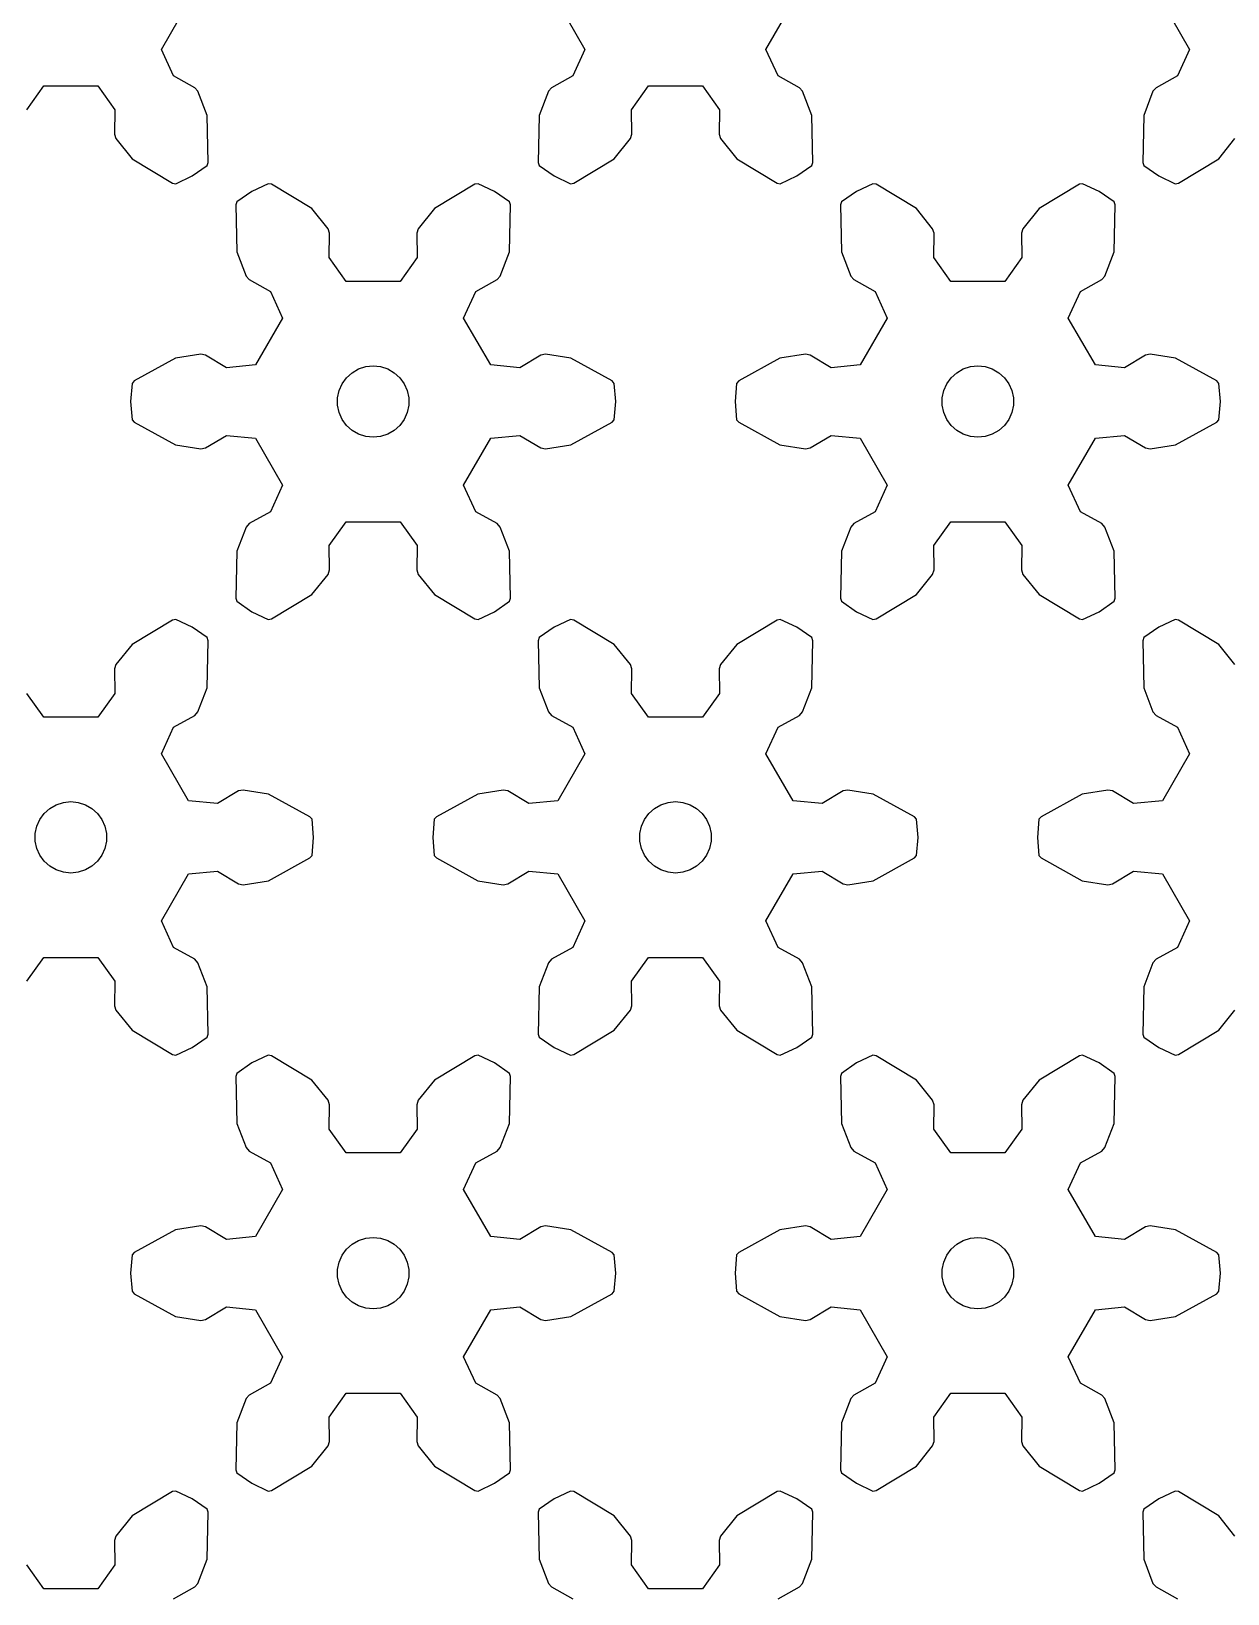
# Model space of a CAD drawing. Extents: x 0 to 198, y 0 to 238.
# Drawn here: x 97.3 to 147.5, y 105.4 to 171 of the extents above; entities that cross this region are included whole.
import ezdxf

# ---------------------------------------------------------------- set-up
doc = ezdxf.new("R2010")
doc.units = 0

msp = doc.modelspace()

# ---------------------------------------------------------------- linework, layer by layer
for p, q in [((102.785, 170.235), (103.924, 172.207)), ((119.423, 172.207), (120.561, 170.235)), ((128.157, 170.235), (129.296, 172.207)), ((144.794, 172.207), (145.933, 170.235)), ((103.293, 169.119), (102.785, 170.235)), ((120.561, 170.235), (120.054, 169.119)), ((128.665, 169.119), (128.157, 170.235)), ((145.933, 170.235), (145.425, 169.119)), ((97.136, 167.702), (97.849, 168.699)), ((97.849, 168.699), (100.126, 168.699)), ((100.126, 168.699), (100.838, 167.702)), ((104.192, 168.623), (103.293, 169.119)), ((104.321, 168.476), (104.192, 168.623)), ((119.154, 168.623), (119.026, 168.476)), ((120.054, 169.119), (119.154, 168.623)), ((122.508, 167.702), (123.221, 168.699)), ((123.221, 168.699), (125.498, 168.699)), ((125.498, 168.699), (126.21, 167.702)), ((129.564, 168.623), (128.665, 169.119)), ((129.693, 168.476), (129.564, 168.623)), ((144.526, 168.623), (144.397, 168.476)), ((145.425, 169.119), (144.526, 168.623)), ((104.712, 167.463), (104.321, 168.476)), ((119.026, 168.476), (118.634, 167.463)), ((130.084, 167.463), (129.693, 168.476)), ((144.397, 168.476), (144.006, 167.463)), ((100.838, 167.702), (100.818, 166.675)), ((104.751, 165.488), (104.712, 167.463)), ((118.634, 167.463), (118.596, 165.488)), ((122.528, 166.675), (122.508, 167.702)), ((126.21, 167.702), (126.19, 166.675)), ((130.122, 165.488), (130.084, 167.463)), ((144.006, 167.463), (143.968, 165.488)), ((100.818, 166.675), (100.882, 166.49)), ((122.465, 166.49), (122.528, 166.675)), ((126.19, 166.675), (126.253, 166.49)), ((100.882, 166.49), (101.563, 165.645)), ((121.784, 165.645), (122.465, 166.49)), ((126.253, 166.49), (126.935, 165.645)), ((147.155, 165.645), (147.837, 166.49)), ((101.563, 165.645), (103.254, 164.624)), ((104.08, 164.921), (104.706, 165.359)), ((104.706, 165.359), (104.751, 165.488)), ((118.596, 165.488), (118.64, 165.359)), ((118.64, 165.359), (119.266, 164.921)), ((120.093, 164.624), (121.784, 165.645)), ((126.935, 165.645), (128.626, 164.624)), ((129.452, 164.921), (130.078, 165.359)), ((130.078, 165.359), (130.122, 165.488)), ((143.968, 165.488), (144.012, 165.359)), ((144.012, 165.359), (144.638, 164.921)), ((145.464, 164.624), (147.155, 165.645)), ((103.254, 164.624), (103.387, 164.598)), ((103.387, 164.598), (104.08, 164.921)), ((107.273, 164.598), (106.58, 164.275)), ((107.407, 164.572), (107.273, 164.598)), ((116.073, 164.598), (115.94, 164.572)), ((116.766, 164.275), (116.073, 164.598)), ((119.266, 164.921), (119.959, 164.598)), ((119.959, 164.598), (120.093, 164.624)), ((128.626, 164.624), (128.759, 164.598)), ((128.759, 164.598), (129.452, 164.921)), ((132.645, 164.598), (131.952, 164.275)), ((132.779, 164.572), (132.645, 164.598)), ((141.445, 164.598), (141.312, 164.572)), ((142.138, 164.275), (141.445, 164.598)), ((144.638, 164.921), (145.331, 164.598)), ((145.331, 164.598), (145.464, 164.624)), ((106.58, 164.275), (105.954, 163.836)), ((109.098, 163.551), (107.407, 164.572)), ((115.94, 164.572), (114.249, 163.551)), ((117.392, 163.836), (116.766, 164.275)), ((131.952, 164.275), (131.326, 163.836)), ((134.47, 163.551), (132.779, 164.572)), ((141.312, 164.572), (139.621, 163.551)), ((142.764, 163.836), (142.138, 164.275)), ((105.954, 163.836), (105.91, 163.708)), ((105.91, 163.708), (105.949, 161.733)), ((109.779, 162.706), (109.098, 163.551)), ((114.249, 163.551), (113.567, 162.706)), ((117.436, 163.708), (117.392, 163.836)), ((117.398, 161.733), (117.436, 163.708)), ((131.326, 163.836), (131.282, 163.708)), ((131.282, 163.708), (131.32, 161.733)), ((135.151, 162.706), (134.47, 163.551)), ((139.621, 163.551), (138.939, 162.706)), ((142.808, 163.708), (142.764, 163.836)), ((142.77, 161.733), (142.808, 163.708)), ((109.842, 162.521), (109.779, 162.706)), ((113.567, 162.706), (113.504, 162.521)), ((135.214, 162.521), (135.151, 162.706)), ((138.939, 162.706), (138.876, 162.521)), ((109.822, 161.494), (109.842, 162.521)), ((113.504, 162.521), (113.524, 161.494)), ((135.194, 161.494), (135.214, 162.521)), ((138.876, 162.521), (138.896, 161.494)), ((105.949, 161.733), (106.34, 160.72)), ((110.535, 160.497), (109.822, 161.494)), ((113.524, 161.494), (112.812, 160.497)), ((117.007, 160.72), (117.398, 161.733)), ((131.32, 161.733), (131.711, 160.72)), ((135.907, 160.497), (135.194, 161.494)), ((138.896, 161.494), (138.184, 160.497)), ((142.379, 160.72), (142.77, 161.733)), ((106.34, 160.72), (106.468, 160.573)), ((116.878, 160.573), (117.007, 160.72)), ((131.711, 160.72), (131.84, 160.573)), ((142.25, 160.573), (142.379, 160.72)), ((106.468, 160.573), (107.368, 160.077)), ((107.368, 160.077), (107.875, 158.961)), ((112.812, 160.497), (110.535, 160.497)), ((115.471, 158.961), (115.979, 160.077)), ((115.979, 160.077), (116.878, 160.573)), ((131.84, 160.573), (132.74, 160.077)), ((132.74, 160.077), (133.247, 158.961)), ((138.184, 160.497), (135.907, 160.497)), ((140.843, 158.961), (141.351, 160.077)), ((141.351, 160.077), (142.25, 160.573)), ((107.875, 158.961), (106.737, 156.989)), ((116.61, 156.989), (115.471, 158.961)), ((133.247, 158.961), (132.108, 156.989)), ((141.982, 156.989), (140.843, 158.961)), ((104.445, 157.439), (103.373, 157.272)), ((104.637, 157.402), (104.445, 157.439)), ((105.517, 156.871), (104.637, 157.402)), ((118.709, 157.402), (117.83, 156.871)), ((118.901, 157.439), (118.709, 157.402)), ((119.973, 157.272), (118.901, 157.439)), ((129.817, 157.439), (128.745, 157.272)), ((130.009, 157.402), (129.817, 157.439)), ((130.889, 156.871), (130.009, 157.402)), ((144.081, 157.402), (143.202, 156.871)), ((144.273, 157.439), (144.081, 157.402)), ((145.345, 157.272), (144.273, 157.439)), ((103.373, 157.272), (101.643, 156.318)), ((106.737, 156.989), (105.517, 156.871)), ((110.792, 156.667), (111.063, 156.824)), ((111.063, 156.824), (111.361, 156.921)), ((111.361, 156.921), (111.673, 156.954)), ((111.673, 156.954), (111.985, 156.921)), ((111.985, 156.921), (112.283, 156.824)), ((112.283, 156.824), (112.555, 156.667)), ((117.83, 156.871), (116.61, 156.989)), ((121.703, 156.318), (119.973, 157.272)), ((128.745, 157.272), (127.015, 156.318)), ((132.108, 156.989), (130.889, 156.871)), ((136.163, 156.667), (136.435, 156.824)), ((136.435, 156.824), (136.733, 156.921)), ((136.733, 156.921), (137.045, 156.954)), ((137.045, 156.954), (137.357, 156.921)), ((137.357, 156.921), (137.655, 156.824)), ((137.655, 156.824), (137.927, 156.667)), ((143.202, 156.871), (141.982, 156.989)), ((147.075, 156.318), (145.345, 157.272)), ((101.554, 156.215), (101.487, 155.454)), ((101.643, 156.318), (101.554, 156.215)), ((110.247, 155.917), (110.374, 156.204)), ((110.374, 156.204), (110.559, 156.457)), ((110.559, 156.457), (110.792, 156.667)), ((112.555, 156.667), (112.788, 156.457)), ((112.788, 156.457), (112.972, 156.204)), ((112.972, 156.204), (113.1, 155.917)), ((121.793, 156.215), (121.703, 156.318)), ((121.859, 155.454), (121.793, 156.215)), ((126.926, 156.215), (126.859, 155.454)), ((127.015, 156.318), (126.926, 156.215)), ((135.618, 155.917), (135.746, 156.204)), ((135.746, 156.204), (135.93, 156.457)), ((135.93, 156.457), (136.163, 156.667)), ((137.927, 156.667), (138.16, 156.457)), ((138.16, 156.457), (138.344, 156.204)), ((138.344, 156.204), (138.472, 155.917)), ((147.164, 156.215), (147.075, 156.318)), ((147.231, 155.454), (147.164, 156.215)), ((101.487, 155.454), (101.554, 154.692)), ((110.181, 155.61), (110.247, 155.917)), ((110.181, 155.297), (110.181, 155.61)), ((113.1, 155.917), (113.165, 155.61)), ((113.165, 155.61), (113.165, 155.297)), ((121.793, 154.692), (121.859, 155.454)), ((126.859, 155.454), (126.926, 154.692)), ((135.553, 155.61), (135.618, 155.917)), ((135.553, 155.297), (135.553, 155.61)), ((138.472, 155.917), (138.537, 155.61)), ((138.537, 155.61), (138.537, 155.297)), ((147.164, 154.692), (147.231, 155.454)), ((110.247, 154.99), (110.181, 155.297)), ((110.374, 154.704), (110.247, 154.99)), ((113.1, 154.99), (112.972, 154.704)), ((113.165, 155.297), (113.1, 154.99)), ((135.618, 154.99), (135.553, 155.297)), ((135.746, 154.704), (135.618, 154.99)), ((138.472, 154.99), (138.344, 154.704)), ((138.537, 155.297), (138.472, 154.99)), ((101.554, 154.692), (101.643, 154.589)), ((101.643, 154.589), (103.373, 153.635)), ((110.559, 154.45), (110.374, 154.704)), ((110.792, 154.24), (110.559, 154.45)), ((111.063, 154.083), (110.792, 154.24)), ((112.555, 154.24), (112.283, 154.083)), ((112.788, 154.45), (112.555, 154.24)), ((112.972, 154.704), (112.788, 154.45)), ((119.973, 153.635), (121.703, 154.589)), ((121.703, 154.589), (121.793, 154.692)), ((126.926, 154.692), (127.015, 154.589)), ((127.015, 154.589), (128.745, 153.635)), ((135.93, 154.45), (135.746, 154.704)), ((136.163, 154.24), (135.93, 154.45)), ((136.435, 154.083), (136.163, 154.24)), ((137.927, 154.24), (137.655, 154.083)), ((138.16, 154.45), (137.927, 154.24)), ((138.344, 154.704), (138.16, 154.45)), ((145.345, 153.635), (147.075, 154.589)), ((147.075, 154.589), (147.164, 154.692)), ((103.373, 153.635), (104.445, 153.468)), ((104.445, 153.468), (104.637, 153.506)), ((104.637, 153.506), (105.517, 154.036)), ((105.517, 154.036), (106.737, 153.918)), ((106.737, 153.918), (107.875, 151.946)), ((111.361, 153.986), (111.063, 154.083)), ((111.673, 153.954), (111.361, 153.986)), ((111.985, 153.986), (111.673, 153.954)), ((112.283, 154.083), (111.985, 153.986)), ((115.471, 151.946), (116.61, 153.918)), ((116.61, 153.918), (117.83, 154.036)), ((117.83, 154.036), (118.709, 153.506)), ((118.709, 153.506), (118.901, 153.468)), ((118.901, 153.468), (119.973, 153.635)), ((128.745, 153.635), (129.817, 153.468)), ((129.817, 153.468), (130.009, 153.506)), ((130.009, 153.506), (130.889, 154.036)), ((130.889, 154.036), (132.108, 153.918)), ((132.108, 153.918), (133.247, 151.946)), ((136.733, 153.986), (136.435, 154.083)), ((137.045, 153.954), (136.733, 153.986)), ((137.357, 153.986), (137.045, 153.954)), ((137.655, 154.083), (137.357, 153.986)), ((140.843, 151.946), (141.982, 153.918)), ((141.982, 153.918), (143.202, 154.036)), ((143.202, 154.036), (144.081, 153.506)), ((144.081, 153.506), (144.273, 153.468)), ((144.273, 153.468), (145.345, 153.635)), ((107.875, 151.946), (107.368, 150.83)), ((115.979, 150.83), (115.471, 151.946)), ((133.247, 151.946), (132.74, 150.83)), ((141.351, 150.83), (140.843, 151.946)), ((107.368, 150.83), (106.468, 150.334)), ((116.878, 150.334), (115.979, 150.83)), ((132.74, 150.83), (131.84, 150.334)), ((142.25, 150.334), (141.351, 150.83)), ((106.34, 150.187), (105.949, 149.174)), ((106.468, 150.334), (106.34, 150.187)), ((109.822, 149.413), (110.535, 150.411)), ((110.535, 150.411), (112.812, 150.411)), ((112.812, 150.411), (113.524, 149.413)), ((117.007, 150.187), (116.878, 150.334)), ((117.398, 149.174), (117.007, 150.187)), ((131.711, 150.187), (131.32, 149.174)), ((131.84, 150.334), (131.711, 150.187)), ((135.194, 149.413), (135.907, 150.411)), ((135.907, 150.411), (138.184, 150.411)), ((138.184, 150.411), (138.896, 149.413)), ((142.379, 150.187), (142.25, 150.334)), ((142.77, 149.174), (142.379, 150.187)), ((105.949, 149.174), (105.91, 147.2)), ((109.842, 148.386), (109.822, 149.413)), ((113.524, 149.413), (113.504, 148.386)), ((117.436, 147.2), (117.398, 149.174)), ((131.32, 149.174), (131.282, 147.2)), ((135.214, 148.386), (135.194, 149.413)), ((138.896, 149.413), (138.876, 148.386)), ((142.808, 147.2), (142.77, 149.174)), ((109.098, 147.356), (109.779, 148.201)), ((109.779, 148.201), (109.842, 148.386)), ((113.504, 148.386), (113.567, 148.201)), ((113.567, 148.201), (114.249, 147.356)), ((134.47, 147.356), (135.151, 148.201)), ((135.151, 148.201), (135.214, 148.386)), ((138.876, 148.386), (138.939, 148.201)), ((138.939, 148.201), (139.621, 147.356)), ((105.91, 147.2), (105.954, 147.071)), ((105.954, 147.071), (106.58, 146.632)), ((107.407, 146.336), (109.098, 147.356)), ((114.249, 147.356), (115.94, 146.336)), ((116.766, 146.632), (117.392, 147.071)), ((117.392, 147.071), (117.436, 147.2)), ((131.282, 147.2), (131.326, 147.071)), ((131.326, 147.071), (131.952, 146.632)), ((132.779, 146.336), (134.47, 147.356)), ((139.621, 147.356), (141.312, 146.336)), ((142.138, 146.632), (142.764, 147.071)), ((142.764, 147.071), (142.808, 147.2)), ((103.254, 146.283), (101.563, 145.262)), ((103.387, 146.309), (103.254, 146.283)), ((104.08, 145.986), (103.387, 146.309)), ((106.58, 146.632), (107.273, 146.309)), ((107.273, 146.309), (107.407, 146.336)), ((115.94, 146.336), (116.073, 146.309)), ((116.073, 146.309), (116.766, 146.632)), ((119.959, 146.309), (119.266, 145.986)), ((120.093, 146.283), (119.959, 146.309)), ((121.784, 145.262), (120.093, 146.283)), ((128.626, 146.283), (126.935, 145.262)), ((128.759, 146.309), (128.626, 146.283)), ((129.452, 145.986), (128.759, 146.309)), ((131.952, 146.632), (132.645, 146.309)), ((132.645, 146.309), (132.779, 146.336)), ((141.312, 146.336), (141.445, 146.309)), ((141.445, 146.309), (142.138, 146.632)), ((145.331, 146.309), (144.638, 145.986)), ((145.464, 146.283), (145.331, 146.309)), ((147.155, 145.262), (145.464, 146.283)), ((104.706, 145.548), (104.08, 145.986)), ((119.266, 145.986), (118.64, 145.548)), ((130.078, 145.548), (129.452, 145.986)), ((144.638, 145.986), (144.012, 145.548)), ((101.563, 145.262), (100.882, 144.417)), ((104.751, 145.419), (104.706, 145.548)), ((104.712, 143.444), (104.751, 145.419)), ((118.64, 145.548), (118.596, 145.419)), ((118.596, 145.419), (118.634, 143.444)), ((122.465, 144.417), (121.784, 145.262)), ((126.935, 145.262), (126.253, 144.417)), ((130.122, 145.419), (130.078, 145.548)), ((130.084, 143.444), (130.122, 145.419)), ((144.012, 145.548), (143.968, 145.419)), ((143.968, 145.419), (144.006, 143.444)), ((147.837, 144.417), (147.155, 145.262)), ((100.882, 144.417), (100.818, 144.232)), ((122.528, 144.232), (122.465, 144.417)), ((126.253, 144.417), (126.19, 144.232)), ((100.818, 144.232), (100.838, 143.205)), ((122.508, 143.205), (122.528, 144.232)), ((126.19, 144.232), (126.21, 143.205)), ((97.849, 142.208), (97.136, 143.205)), ((100.838, 143.205), (100.126, 142.208)), ((104.321, 142.432), (104.712, 143.444)), ((118.634, 143.444), (119.026, 142.432)), ((123.221, 142.208), (122.508, 143.205)), ((126.21, 143.205), (125.498, 142.208)), ((129.693, 142.432), (130.084, 143.444)), ((144.006, 143.444), (144.397, 142.432)), ((104.192, 142.284), (104.321, 142.432)), ((119.026, 142.432), (119.154, 142.284)), ((129.564, 142.284), (129.693, 142.432)), ((144.397, 142.432), (144.526, 142.284)), ((100.126, 142.208), (97.849, 142.208)), ((102.785, 140.672), (103.293, 141.788)), ((103.293, 141.788), (104.192, 142.284)), ((119.154, 142.284), (120.054, 141.788)), ((120.054, 141.788), (120.561, 140.672)), ((125.498, 142.208), (123.221, 142.208)), ((128.157, 140.672), (128.665, 141.788)), ((128.665, 141.788), (129.564, 142.284)), ((144.526, 142.284), (145.425, 141.788)), ((145.425, 141.788), (145.933, 140.672)), ((103.924, 138.7), (102.785, 140.672)), ((120.561, 140.672), (119.423, 138.7)), ((129.296, 138.7), (128.157, 140.672)), ((145.933, 140.672), (144.794, 138.7)), ((106.023, 139.113), (105.144, 138.582)), ((106.215, 139.151), (106.023, 139.113)), ((107.288, 138.983), (106.215, 139.151)), ((117.131, 139.151), (116.059, 138.983)), ((117.323, 139.113), (117.131, 139.151)), ((118.203, 138.582), (117.323, 139.113)), ((131.395, 139.113), (130.516, 138.582)), ((131.587, 139.151), (131.395, 139.113)), ((132.659, 138.983), (131.587, 139.151)), ((142.503, 139.151), (141.431, 138.983)), ((142.695, 139.113), (142.503, 139.151)), ((143.574, 138.582), (142.695, 139.113)), ((97.873, 138.169), (98.106, 138.378)), ((98.106, 138.378), (98.377, 138.535)), ((98.377, 138.535), (98.675, 138.632)), ((98.675, 138.632), (98.987, 138.665)), ((98.987, 138.665), (99.299, 138.632)), ((99.299, 138.632), (99.597, 138.535)), ((99.597, 138.535), (99.869, 138.378)), ((99.869, 138.378), (100.102, 138.169)), ((105.144, 138.582), (103.924, 138.7)), ((109.017, 138.029), (107.288, 138.983)), ((116.059, 138.983), (114.329, 138.029)), ((119.423, 138.7), (118.203, 138.582)), ((123.244, 138.169), (123.477, 138.378)), ((123.477, 138.378), (123.749, 138.535)), ((123.749, 138.535), (124.047, 138.632)), ((124.047, 138.632), (124.359, 138.665)), ((124.359, 138.665), (124.671, 138.632)), ((124.671, 138.632), (124.969, 138.535)), ((124.969, 138.535), (125.241, 138.378)), ((125.241, 138.378), (125.474, 138.169)), ((130.516, 138.582), (129.296, 138.7)), ((134.389, 138.029), (132.659, 138.983)), ((141.431, 138.983), (139.701, 138.029)), ((144.794, 138.7), (143.574, 138.582)), ((97.561, 137.628), (97.688, 137.915)), ((97.688, 137.915), (97.873, 138.169)), ((100.102, 138.169), (100.286, 137.915)), ((100.286, 137.915), (100.414, 137.628)), ((109.107, 137.926), (109.017, 138.029)), ((109.173, 137.165), (109.107, 137.926)), ((114.24, 137.926), (114.173, 137.165)), ((114.329, 138.029), (114.24, 137.926)), ((122.933, 137.628), (123.06, 137.915)), ((123.06, 137.915), (123.244, 138.169)), ((125.474, 138.169), (125.658, 137.915)), ((125.658, 137.915), (125.786, 137.628)), ((134.478, 137.926), (134.389, 138.029)), ((134.545, 137.165), (134.478, 137.926)), ((139.612, 137.926), (139.545, 137.165)), ((139.701, 138.029), (139.612, 137.926)), ((97.496, 137.322), (97.561, 137.628)), ((97.496, 137.008), (97.496, 137.322)), ((100.414, 137.628), (100.479, 137.322)), ((100.479, 137.322), (100.479, 137.008)), ((109.107, 136.403), (109.173, 137.165)), ((114.173, 137.165), (114.24, 136.403)), ((122.867, 137.322), (122.933, 137.628)), ((122.867, 137.008), (122.867, 137.322)), ((125.786, 137.628), (125.851, 137.322)), ((125.851, 137.322), (125.851, 137.008)), ((134.478, 136.403), (134.545, 137.165)), ((139.545, 137.165), (139.612, 136.403)), ((97.561, 136.701), (97.496, 137.008)), ((97.688, 136.415), (97.561, 136.701)), ((97.873, 136.161), (97.688, 136.415)), ((100.286, 136.415), (100.102, 136.161)), ((100.414, 136.701), (100.286, 136.415)), ((100.479, 137.008), (100.414, 136.701)), ((109.017, 136.301), (109.107, 136.403)), ((114.24, 136.403), (114.329, 136.301)), ((122.933, 136.701), (122.867, 137.008)), ((123.06, 136.415), (122.933, 136.701)), ((123.244, 136.161), (123.06, 136.415)), ((125.658, 136.415), (125.474, 136.161)), ((125.786, 136.701), (125.658, 136.415)), ((125.851, 137.008), (125.786, 136.701)), ((134.389, 136.301), (134.478, 136.403)), ((139.612, 136.403), (139.701, 136.301)), ((98.106, 135.951), (97.873, 136.161)), ((98.377, 135.795), (98.106, 135.951)), ((98.675, 135.698), (98.377, 135.795)), ((99.597, 135.795), (99.299, 135.698)), ((99.869, 135.951), (99.597, 135.795)), ((100.102, 136.161), (99.869, 135.951)), ((103.924, 135.629), (105.144, 135.748)), ((105.144, 135.748), (106.023, 135.217)), ((107.288, 135.347), (109.017, 136.301)), ((114.329, 136.301), (116.059, 135.347)), ((117.323, 135.217), (118.203, 135.748)), ((118.203, 135.748), (119.423, 135.629)), ((123.477, 135.951), (123.244, 136.161)), ((123.749, 135.795), (123.477, 135.951)), ((124.047, 135.698), (123.749, 135.795)), ((124.969, 135.795), (124.671, 135.698)), ((125.241, 135.951), (124.969, 135.795)), ((125.474, 136.161), (125.241, 135.951)), ((129.296, 135.629), (130.516, 135.748)), ((130.516, 135.748), (131.395, 135.217)), ((132.659, 135.347), (134.389, 136.301)), ((139.701, 136.301), (141.431, 135.347)), ((142.695, 135.217), (143.574, 135.748)), ((143.574, 135.748), (144.794, 135.629)), ((98.987, 135.665), (98.675, 135.698)), ((99.299, 135.698), (98.987, 135.665)), ((102.785, 133.657), (103.924, 135.629)), ((106.023, 135.217), (106.215, 135.179)), ((106.215, 135.179), (107.288, 135.347)), ((116.059, 135.347), (117.131, 135.179)), ((117.131, 135.179), (117.323, 135.217)), ((119.423, 135.629), (120.561, 133.657)), ((124.359, 135.665), (124.047, 135.698)), ((124.671, 135.698), (124.359, 135.665)), ((128.157, 133.657), (129.296, 135.629)), ((131.395, 135.217), (131.587, 135.179)), ((131.587, 135.179), (132.659, 135.347)), ((141.431, 135.347), (142.503, 135.179)), ((142.503, 135.179), (142.695, 135.217)), ((144.794, 135.629), (145.933, 133.657)), ((103.293, 132.542), (102.785, 133.657)), ((120.561, 133.657), (120.054, 132.542)), ((128.665, 132.542), (128.157, 133.657)), ((145.933, 133.657), (145.425, 132.542)), ((104.192, 132.046), (103.293, 132.542)), ((120.054, 132.542), (119.154, 132.046)), ((129.564, 132.046), (128.665, 132.542)), ((145.425, 132.542), (144.526, 132.046)), ((97.136, 131.125), (97.849, 132.122)), ((97.849, 132.122), (100.126, 132.122)), ((100.126, 132.122), (100.838, 131.125)), ((104.321, 131.898), (104.192, 132.046)), ((104.712, 130.886), (104.321, 131.898)), ((119.026, 131.898), (118.634, 130.886)), ((119.154, 132.046), (119.026, 131.898)), ((122.508, 131.125), (123.221, 132.122)), ((123.221, 132.122), (125.498, 132.122)), ((125.498, 132.122), (126.21, 131.125)), ((129.693, 131.898), (129.564, 132.046)), ((130.084, 130.886), (129.693, 131.898)), ((144.397, 131.898), (144.006, 130.886)), ((144.526, 132.046), (144.397, 131.898)), ((100.838, 131.125), (100.818, 130.098)), ((104.751, 128.911), (104.712, 130.886)), ((118.634, 130.886), (118.596, 128.911)), ((122.528, 130.098), (122.508, 131.125)), ((126.21, 131.125), (126.19, 130.098)), ((130.122, 128.911), (130.084, 130.886)), ((144.006, 130.886), (143.968, 128.911)), ((100.818, 130.098), (100.882, 129.913)), ((100.882, 129.913), (101.563, 129.068)), ((121.784, 129.068), (122.465, 129.913)), ((122.465, 129.913), (122.528, 130.098)), ((126.19, 130.098), (126.253, 129.913)), ((126.253, 129.913), (126.935, 129.068)), ((147.155, 129.068), (147.837, 129.913)), ((101.563, 129.068), (103.254, 128.047)), ((104.08, 128.344), (104.706, 128.782)), ((104.706, 128.782), (104.751, 128.911)), ((118.596, 128.911), (118.64, 128.782)), ((118.64, 128.782), (119.266, 128.344)), ((120.093, 128.047), (121.784, 129.068)), ((126.935, 129.068), (128.626, 128.047)), ((129.452, 128.344), (130.078, 128.782)), ((130.078, 128.782), (130.122, 128.911)), ((143.968, 128.911), (144.012, 128.782)), ((144.012, 128.782), (144.638, 128.344)), ((145.464, 128.047), (147.155, 129.068)), ((103.254, 128.047), (103.387, 128.021)), ((103.387, 128.021), (104.08, 128.344)), ((107.273, 128.021), (106.58, 127.698)), ((107.407, 127.994), (107.273, 128.021)), ((109.098, 126.974), (107.407, 127.994)), ((115.94, 127.994), (114.249, 126.974)), ((116.073, 128.021), (115.94, 127.994)), ((116.766, 127.698), (116.073, 128.021)), ((119.266, 128.344), (119.959, 128.021)), ((119.959, 128.021), (120.093, 128.047)), ((128.626, 128.047), (128.759, 128.021)), ((128.759, 128.021), (129.452, 128.344)), ((132.645, 128.021), (131.952, 127.698)), ((132.779, 127.994), (132.645, 128.021)), ((134.47, 126.974), (132.779, 127.994)), ((141.312, 127.994), (139.621, 126.974)), ((141.445, 128.021), (141.312, 127.994)), ((142.138, 127.698), (141.445, 128.021)), ((144.638, 128.344), (145.331, 128.021)), ((145.331, 128.021), (145.464, 128.047)), ((105.954, 127.259), (105.91, 127.13)), ((106.58, 127.698), (105.954, 127.259)), ((117.392, 127.259), (116.766, 127.698)), ((117.436, 127.13), (117.392, 127.259)), ((131.326, 127.259), (131.282, 127.13)), ((131.952, 127.698), (131.326, 127.259)), ((142.764, 127.259), (142.138, 127.698)), ((142.808, 127.13), (142.764, 127.259)), ((105.91, 127.13), (105.949, 125.155)), ((109.779, 126.129), (109.098, 126.974)), ((114.249, 126.974), (113.567, 126.129)), ((117.398, 125.155), (117.436, 127.13)), ((131.282, 127.13), (131.32, 125.155)), ((135.151, 126.129), (134.47, 126.974)), ((139.621, 126.974), (138.939, 126.129)), ((142.77, 125.155), (142.808, 127.13)), ((109.842, 125.944), (109.779, 126.129)), ((109.822, 124.917), (109.842, 125.944)), ((113.567, 126.129), (113.504, 125.944)), ((113.504, 125.944), (113.524, 124.917)), ((135.214, 125.944), (135.151, 126.129)), ((135.194, 124.917), (135.214, 125.944)), ((138.939, 126.129), (138.876, 125.944)), ((138.876, 125.944), (138.896, 124.917)), ((105.949, 125.155), (106.34, 124.143)), ((110.535, 123.919), (109.822, 124.917)), ((113.524, 124.917), (112.812, 123.919)), ((117.007, 124.143), (117.398, 125.155)), ((131.32, 125.155), (131.711, 124.143)), ((135.907, 123.919), (135.194, 124.917)), ((138.896, 124.917), (138.184, 123.919)), ((142.379, 124.143), (142.77, 125.155)), ((106.34, 124.143), (106.468, 123.996)), ((106.468, 123.996), (107.368, 123.499)), ((115.979, 123.499), (116.878, 123.996)), ((116.878, 123.996), (117.007, 124.143)), ((131.711, 124.143), (131.84, 123.996)), ((131.84, 123.996), (132.74, 123.499)), ((141.351, 123.499), (142.25, 123.996)), ((142.25, 123.996), (142.379, 124.143)), ((107.368, 123.499), (107.875, 122.384)), ((112.812, 123.919), (110.535, 123.919)), ((115.471, 122.384), (115.979, 123.499)), ((132.74, 123.499), (133.247, 122.384)), ((138.184, 123.919), (135.907, 123.919)), ((140.843, 122.384), (141.351, 123.499)), ((107.875, 122.384), (106.737, 120.412)), ((116.61, 120.412), (115.471, 122.384)), ((133.247, 122.384), (132.108, 120.412)), ((141.982, 120.412), (140.843, 122.384)), ((103.373, 120.694), (101.643, 119.74)), ((104.445, 120.862), (103.373, 120.694)), ((104.637, 120.824), (104.445, 120.862)), ((105.517, 120.293), (104.637, 120.824)), ((118.709, 120.824), (117.83, 120.293)), ((118.901, 120.862), (118.709, 120.824)), ((119.973, 120.694), (118.901, 120.862)), ((121.703, 119.74), (119.973, 120.694)), ((128.745, 120.694), (127.015, 119.74)), ((129.817, 120.862), (128.745, 120.694)), ((130.009, 120.824), (129.817, 120.862)), ((130.889, 120.293), (130.009, 120.824)), ((144.081, 120.824), (143.202, 120.293)), ((144.273, 120.862), (144.081, 120.824)), ((145.345, 120.694), (144.273, 120.862)), ((147.075, 119.74), (145.345, 120.694)), ((106.737, 120.412), (105.517, 120.293)), ((110.559, 119.88), (110.792, 120.09)), ((110.792, 120.09), (111.063, 120.247)), ((111.063, 120.247), (111.361, 120.343)), ((111.361, 120.343), (111.673, 120.376)), ((111.673, 120.376), (111.985, 120.343)), ((111.985, 120.343), (112.283, 120.247)), ((112.283, 120.247), (112.555, 120.09)), ((112.555, 120.09), (112.788, 119.88)), ((117.83, 120.293), (116.61, 120.412)), ((132.108, 120.412), (130.889, 120.293)), ((135.93, 119.88), (136.163, 120.09)), ((136.163, 120.09), (136.435, 120.247)), ((136.435, 120.247), (136.733, 120.343)), ((136.733, 120.343), (137.045, 120.376)), ((137.045, 120.376), (137.357, 120.343)), ((137.357, 120.343), (137.655, 120.247)), ((137.655, 120.247), (137.927, 120.09)), ((137.927, 120.09), (138.16, 119.88)), ((143.202, 120.293), (141.982, 120.412)), ((101.554, 119.638), (101.487, 118.876)), ((101.643, 119.74), (101.554, 119.638)), ((110.247, 119.34), (110.374, 119.626)), ((110.374, 119.626), (110.559, 119.88)), ((112.788, 119.88), (112.972, 119.626)), ((112.972, 119.626), (113.1, 119.34)), ((121.793, 119.638), (121.703, 119.74)), ((121.859, 118.876), (121.793, 119.638)), ((126.926, 119.638), (126.859, 118.876)), ((127.015, 119.74), (126.926, 119.638)), ((135.618, 119.34), (135.746, 119.626)), ((135.746, 119.626), (135.93, 119.88)), ((138.16, 119.88), (138.344, 119.626)), ((138.344, 119.626), (138.472, 119.34)), ((147.164, 119.638), (147.075, 119.74)), ((147.231, 118.876), (147.164, 119.638)), ((101.487, 118.876), (101.554, 118.115)), ((110.181, 119.033), (110.247, 119.34)), ((110.181, 118.719), (110.181, 119.033)), ((110.247, 118.413), (110.181, 118.719)), ((113.1, 119.34), (113.165, 119.033)), ((113.165, 118.719), (113.1, 118.413)), ((113.165, 119.033), (113.165, 118.719)), ((121.793, 118.115), (121.859, 118.876)), ((126.859, 118.876), (126.926, 118.115)), ((135.553, 119.033), (135.618, 119.34)), ((135.553, 118.719), (135.553, 119.033)), ((135.618, 118.413), (135.553, 118.719)), ((138.472, 119.34), (138.537, 119.033)), ((138.537, 118.719), (138.472, 118.413)), ((138.537, 119.033), (138.537, 118.719)), ((147.164, 118.115), (147.231, 118.876)), ((101.554, 118.115), (101.643, 118.012)), ((110.374, 118.126), (110.247, 118.413)), ((110.559, 117.873), (110.374, 118.126)), ((112.972, 118.126), (112.788, 117.873)), ((113.1, 118.413), (112.972, 118.126)), ((121.703, 118.012), (121.793, 118.115)), ((126.926, 118.115), (127.015, 118.012)), ((135.746, 118.126), (135.618, 118.413)), ((135.93, 117.873), (135.746, 118.126)), ((138.344, 118.126), (138.16, 117.873)), ((138.472, 118.413), (138.344, 118.126)), ((147.075, 118.012), (147.164, 118.115)), ((101.643, 118.012), (103.373, 117.058)), ((104.637, 116.928), (105.517, 117.459)), ((105.517, 117.459), (106.737, 117.341)), ((110.792, 117.663), (110.559, 117.873)), ((111.063, 117.506), (110.792, 117.663)), ((111.361, 117.409), (111.063, 117.506)), ((111.673, 117.376), (111.361, 117.409)), ((111.985, 117.409), (111.673, 117.376)), ((112.283, 117.506), (111.985, 117.409)), ((112.555, 117.663), (112.283, 117.506)), ((112.788, 117.873), (112.555, 117.663)), ((116.61, 117.341), (117.83, 117.459)), ((117.83, 117.459), (118.709, 116.928)), ((119.973, 117.058), (121.703, 118.012)), ((127.015, 118.012), (128.745, 117.058)), ((130.009, 116.928), (130.889, 117.459)), ((130.889, 117.459), (132.108, 117.341)), ((136.163, 117.663), (135.93, 117.873)), ((136.435, 117.506), (136.163, 117.663)), ((136.733, 117.409), (136.435, 117.506)), ((137.045, 117.376), (136.733, 117.409)), ((137.357, 117.409), (137.045, 117.376)), ((137.655, 117.506), (137.357, 117.409)), ((137.927, 117.663), (137.655, 117.506)), ((138.16, 117.873), (137.927, 117.663)), ((141.982, 117.341), (143.202, 117.459)), ((143.202, 117.459), (144.081, 116.928)), ((145.345, 117.058), (147.075, 118.012)), ((103.373, 117.058), (104.445, 116.891)), ((104.445, 116.891), (104.637, 116.928)), ((106.737, 117.341), (107.875, 115.369)), ((115.471, 115.369), (116.61, 117.341)), ((118.709, 116.928), (118.901, 116.891)), ((118.901, 116.891), (119.973, 117.058)), ((128.745, 117.058), (129.817, 116.891)), ((129.817, 116.891), (130.009, 116.928)), ((132.108, 117.341), (133.247, 115.369)), ((140.843, 115.369), (141.982, 117.341)), ((144.081, 116.928), (144.273, 116.891)), ((144.273, 116.891), (145.345, 117.058)), ((107.875, 115.369), (107.368, 114.253)), ((115.979, 114.253), (115.471, 115.369)), ((133.247, 115.369), (132.74, 114.253)), ((141.351, 114.253), (140.843, 115.369)), ((107.368, 114.253), (106.468, 113.757)), ((116.878, 113.757), (115.979, 114.253)), ((132.74, 114.253), (131.84, 113.757)), ((142.25, 113.757), (141.351, 114.253)), ((106.34, 113.61), (105.949, 112.597)), ((106.468, 113.757), (106.34, 113.61)), ((109.822, 112.836), (110.535, 113.833)), ((110.535, 113.833), (112.812, 113.833)), ((112.812, 113.833), (113.524, 112.836)), ((117.007, 113.61), (116.878, 113.757)), ((117.398, 112.597), (117.007, 113.61)), ((131.711, 113.61), (131.32, 112.597)), ((131.84, 113.757), (131.711, 113.61)), ((135.194, 112.836), (135.907, 113.833)), ((135.907, 113.833), (138.184, 113.833)), ((138.184, 113.833), (138.896, 112.836)), ((142.379, 113.61), (142.25, 113.757)), ((142.77, 112.597), (142.379, 113.61)), ((109.842, 111.809), (109.822, 112.836)), ((113.524, 112.836), (113.504, 111.809)), ((135.214, 111.809), (135.194, 112.836)), ((138.896, 112.836), (138.876, 111.809)), ((105.949, 112.597), (105.91, 110.622)), ((117.436, 110.622), (117.398, 112.597)), ((131.32, 112.597), (131.282, 110.622)), ((142.808, 110.622), (142.77, 112.597)), ((109.098, 110.779), (109.779, 111.624)), ((109.779, 111.624), (109.842, 111.809)), ((113.504, 111.809), (113.567, 111.624)), ((113.567, 111.624), (114.249, 110.779)), ((134.47, 110.779), (135.151, 111.624)), ((135.151, 111.624), (135.214, 111.809)), ((138.876, 111.809), (138.939, 111.624)), ((138.939, 111.624), (139.621, 110.779)), ((105.91, 110.622), (105.954, 110.493)), ((105.954, 110.493), (106.58, 110.055)), ((107.407, 109.758), (109.098, 110.779)), ((114.249, 110.779), (115.94, 109.758)), ((116.766, 110.055), (117.392, 110.493)), ((117.392, 110.493), (117.436, 110.622)), ((131.282, 110.622), (131.326, 110.493)), ((131.326, 110.493), (131.952, 110.055)), ((132.779, 109.758), (134.47, 110.779)), ((139.621, 110.779), (141.312, 109.758)), ((142.138, 110.055), (142.764, 110.493)), ((142.764, 110.493), (142.808, 110.622)), ((103.254, 109.706), (101.563, 108.685)), ((103.387, 109.732), (103.254, 109.706)), ((104.08, 109.409), (103.387, 109.732)), ((106.58, 110.055), (107.273, 109.732)), ((107.273, 109.732), (107.407, 109.758)), ((115.94, 109.758), (116.073, 109.732)), ((116.073, 109.732), (116.766, 110.055)), ((119.959, 109.732), (119.266, 109.409)), ((120.093, 109.706), (119.959, 109.732)), ((121.784, 108.685), (120.093, 109.706)), ((128.626, 109.706), (126.935, 108.685)), ((128.759, 109.732), (128.626, 109.706)), ((129.452, 109.409), (128.759, 109.732)), ((131.952, 110.055), (132.645, 109.732)), ((132.645, 109.732), (132.779, 109.758)), ((141.312, 109.758), (141.445, 109.732)), ((141.445, 109.732), (142.138, 110.055)), ((145.331, 109.732), (144.638, 109.409)), ((145.464, 109.706), (145.331, 109.732)), ((147.155, 108.685), (145.464, 109.706)), ((104.706, 108.97), (104.08, 109.409)), ((104.751, 108.842), (104.706, 108.97)), ((118.64, 108.97), (118.596, 108.842)), ((119.266, 109.409), (118.64, 108.97)), ((130.078, 108.97), (129.452, 109.409)), ((130.122, 108.842), (130.078, 108.97)), ((144.012, 108.97), (143.968, 108.842)), ((144.638, 109.409), (144.012, 108.97)), ((101.563, 108.685), (100.882, 107.84)), ((104.712, 106.867), (104.751, 108.842)), ((118.596, 108.842), (118.634, 106.867)), ((122.465, 107.84), (121.784, 108.685)), ((126.935, 108.685), (126.253, 107.84)), ((130.084, 106.867), (130.122, 108.842)), ((143.968, 108.842), (144.006, 106.867)), ((147.837, 107.84), (147.155, 108.685)), ((100.882, 107.84), (100.818, 107.655)), ((100.818, 107.655), (100.838, 106.628)), ((122.528, 107.655), (122.465, 107.84)), ((122.508, 106.628), (122.528, 107.655)), ((126.253, 107.84), (126.19, 107.655)), ((126.19, 107.655), (126.21, 106.628)), ((97.849, 105.631), (97.136, 106.628)), ((100.838, 106.628), (100.126, 105.631)), ((104.321, 105.854), (104.712, 106.867)), ((118.634, 106.867), (119.026, 105.854)), ((123.221, 105.631), (122.508, 106.628)), ((126.21, 106.628), (125.498, 105.631)), ((129.693, 105.854), (130.084, 106.867)), ((144.006, 106.867), (144.397, 105.854)), ((100.126, 105.631), (97.849, 105.631)), ((103.293, 105.211), (104.192, 105.707)), ((104.192, 105.707), (104.321, 105.854)), ((119.026, 105.854), (119.154, 105.707)), ((119.154, 105.707), (120.054, 105.211)), ((125.498, 105.631), (123.221, 105.631)), ((128.665, 105.211), (129.564, 105.707)), ((129.564, 105.707), (129.693, 105.854)), ((144.397, 105.854), (144.526, 105.707)), ((144.526, 105.707), (145.425, 105.211))]:
    msp.add_line(p, q)

doc.saveas('drawing.dxf')
